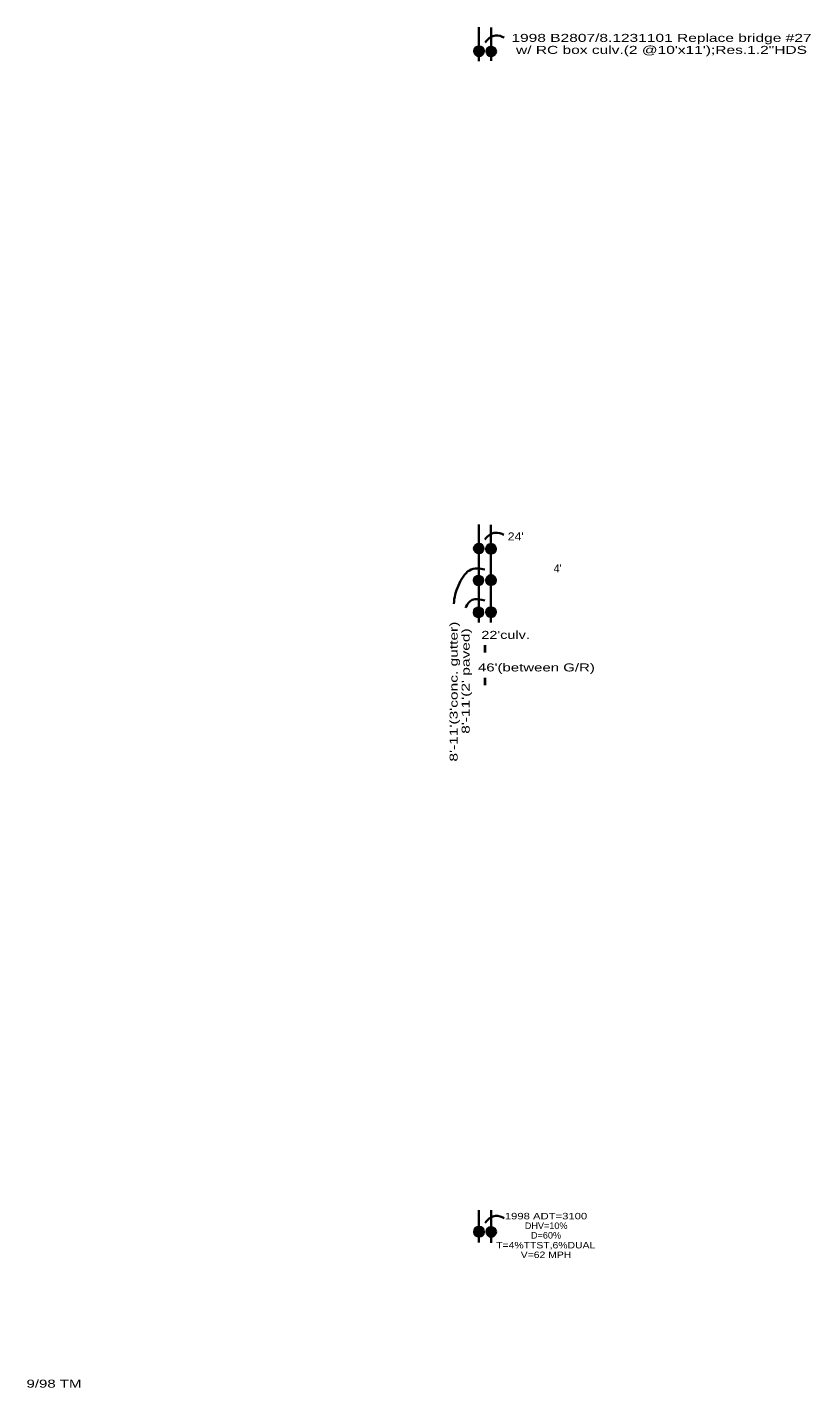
# Model space of a CAD drawing. Extents: x 0.59 to 3.53, y -6.53 to -1.43.
import ezdxf
from ezdxf.enums import TextEntityAlignment as Align

# ---------------------------------------------------------------- set-up
doc = ezdxf.new("R2010")
doc.units = 0
doc.header["$LTSCALE"] = 0.012
doc.layers.add('1', color=7, linetype='Continuous', lineweight=35)

msp = doc.modelspace()

# ---------------------------------------------------------------- hatches: boundary and pattern name
at = {"layer": '1'}
for points in [[(2.3032, -1.51819, 1), (2.26737, -1.51819, 1)], [(2.349, -1.51919, 1), (2.31317, -1.51919, 1)], [(2.3022, -3.38219, 1), (2.26637, -3.38219, 1)], [(2.348, -3.38319, 1), (2.31217, -3.38319, 1)], [(2.30132, -3.50227, 1), (2.26549, -3.50227, 1)], [(2.34812, -3.5005, 1), (2.31229, -3.5005, 1)], [(2.30132, -3.62146, 1), (2.26549, -3.62146, 1)], [(2.34806, -3.62118, 1), (2.31223, -3.62118, 1)], [(2.3032, -5.94319, 1), (2.26737, -5.94319, 1)], [(2.349, -5.94419, 1), (2.31317, -5.94419, 1)]]:
    msp.add_hatch(color=256, dxfattribs=at).paths.add_polyline_path(points)

# ---------------------------------------------------------------- linework, layer by layer
for p, q in [((2.285, -1.555), (2.285, -1.428)), ((2.331, -1.554), (2.331, -1.429)), ((2.284, -3.659), (2.284, -3.292)), ((2.33, -3.66), (2.33, -3.293)), ((2.285, -5.984), (2.285, -5.862)), ((2.331, -5.985), (2.331, -5.862))]:
    msp.add_line(p, q, dxfattribs=at)
at = {"layer": '1', "lineweight": 40}
for p, q in [((2.308, -3.772), (2.308, -3.745)), ((2.308, -3.895), (2.308, -3.867))]:
    msp.add_line(p, q, dxfattribs=at)
at = {"layer": '1'}
for centre in [(2.28529, -1.51819), (2.33109, -1.51919), (2.28429, -3.38219), (2.33009, -3.38319), (2.2834, -3.50227), (2.3302, -3.5005), (2.2834, -3.62146), (2.33015, -3.62118), (2.28529, -5.94319), (2.33109, -5.94419)]:
    msp.add_circle(centre, 0.01792, dxfattribs=at)
for points in [[(2.379, -1.467), (2.371, -1.462), (2.346, -1.454), (2.323, -1.467), (2.308, -1.485)], [(2.378, -3.331), (2.37, -3.326), (2.345, -3.318), (2.322, -3.331), (2.307, -3.349)], [(2.191, -3.589), (2.192, -3.566), (2.204, -3.521), (2.245, -3.452), (2.289, -3.456), (2.307, -3.461)], [(2.235, -3.605), (2.237, -3.6), (2.248, -3.575), (2.275, -3.569), (2.307, -3.577)], [(2.379, -5.892), (2.371, -5.887), (2.346, -5.879), (2.323, -5.892), (2.308, -5.91)]]:
    msp.add_open_spline(points, degree=3, dxfattribs=at)

# ---------------------------------------------------------------- texts
for s, height, width, p in [('1998 B2807/8.1231101 Replace bridge #27', 0.03, 1.45, (2.9695, -1.483)), ('w/ RC box culv.(2 @10\'x11\');Res.1.2"HDS', 0.03, 1.45, (2.9695, -1.528)), ("24'", 0.03, 1.15, (2.423, -3.352)), ("22'culv.", 0.03, 1.35, (2.385, -3.721)), ("46'(between G/R)", 0.03, 1.4, (2.5005, -3.843)), ('1998 ADT=3100', 0.0243, 1.3, (2.5365, -5.897)), ('DHV=10%', 0.0243, 1.05, (2.537, -5.933)), ('D=60%', 0.0243, 1.05, (2.5365, -5.969)), ('T=4%TTST,6%DUAL', 0.0243, 1.2, (2.5355, -6.006)), ('V=62 MPH', 0.0243, 1.2, (2.5365, -6.042)), ('9/98 TM', 0.03, 1.4, (0.6915, -6.528))]:
    msp.add_text(s, height=height, dxfattribs=dict(at, width=width)).set_placement(p, align=Align.CENTER)
msp.add_text("4'", height=0.03, dxfattribs=at).set_placement((2.58, -3.472), align=Align.CENTER)
at = {"layer": '1', "width": 1.45}
for s, p in [("8'-11'(3'conc. gutter)", (2.205, -3.9185)), ("     8'-11'(2' paved)", (2.25, -3.9195))]:
    msp.add_text(s, height=0.03, rotation=90, dxfattribs=at).set_placement(p, align=Align.CENTER)

doc.saveas('drawing.dxf')
